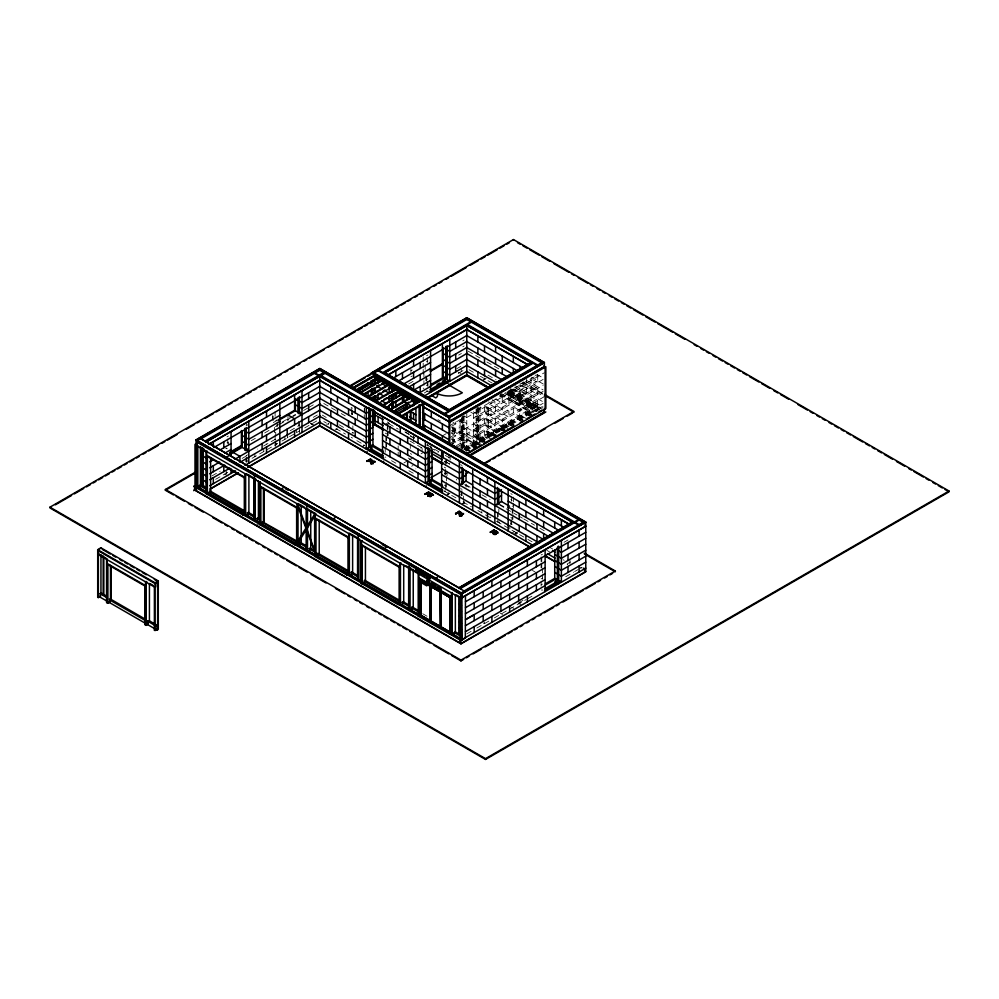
<?xml version="1.0" encoding="UTF-8"?>
<svg xmlns="http://www.w3.org/2000/svg" width="999" height="999" viewBox="0 0 999 999"><rect width="100%" height="100%" fill="white"/><g stroke="black" fill="none" stroke-linecap="round" stroke-linejoin="round"><path stroke-width="0.75" stroke-dasharray="5 3.75" d="M287.312 436.925L287.724 437.962L287.874 436.8M311.176 424.338L311.001 423.339M328.421 424.525L328.421 423.351M337.15 428.633L337.163 429.433M458.341 372.702L458.354 373.501M448.002 493.481L448.289 492.432M464.123 502.435L463.499 502.435L464.123 501.585M473.751 446.603L473.763 440.472M481.88 511.8L481.543 512.862L481.256 511.825M493.106 434.99L493.406 428.883L493.706 435.002M490.634 517.07L490.721 517.794M502.397 428.883L502.01 430.007L502.285 423.763L502.572 429.882M511.301 394.218L511.413 389.385M483.941 623.726L483.916 622.914M499.001 522.115L499.5 523.051L499.025 521.977M520.229 398.451C519.268 402.435 519.855 382.567 520.242 399.101M520.254 418.706L519.855 419.83L520.292 413.611M528.583 404.22L528.833 398.164L528.958 404.47M528.733 414.398L528.995 408.329L529.27 414.41M516.72 533.154L517.02 532.105M456.443 445.679L537.724 398.751L537.387 409.428L537.699 403.284L538.011 409.428M520.004 603.271L519.555 602.597M466.508 450.349L466.808 444.243L467.12 450.387M463.499 502.435L463.511 501.585M482.03 441.321L482.292 435.302L482.604 441.458M510.839 424.75L511.151 418.643L511.463 424.787M464.098 503.196L463.611 503.234M484.715 378.846L484.715 377.997M226.998 436.85L228.396 436.039M246.129 425.799L247.54 424.987L246.204 424.225M226.998 442.832L228.396 442.02L228.396 446.491M275.761 420.641L277.173 419.83M277.66 420.067L272.44 423.077L273.177 423.501M276.785 425.162L280.806 422.827M282.155 422.053L291.546 416.633M292.894 415.859L295.579 414.31M251.286 440.659L255.307 438.336M264.71 432.917L270.08 429.807M275.449 426.71L278.122 425.162M279.47 424.388L290.209 418.194M291.546 417.42L295.579 415.097M303.634 410.439L307.655 408.116M308.991 407.342L315.709 403.471M246.129 455.669L247.54 454.857M212.113 475.824L220.18 471.166M242.145 458.391L247.515 455.294M263.611 446.004L278.371 437.475M290.135 430.769L299.837 425.087M313.261 417.345L317.282 415.022M426.585 355.744L427.922 354.982M215.634 479.333L229.895 471.103M247.54 460.826L246.016 461.788L246.129 457.005M252.048 458.304L277.485 443.618M281.93 441.058L299.45 430.944M304.745 427.884L318.619 419.867M410.926 370.766L412.25 370.005M426.585 361.725L427.922 360.951M462.799 340.821L464.123 340.047M326.748 424.563L328.971 423.289M410.926 376.735L412.25 375.974M462.799 346.79L464.123 346.016M408.716 383.903L415.472 380.007M458.678 355.057L461.388 353.496M334.515 430.332L336.725 429.046M426.585 379.645L427.922 378.871M426.585 385.614L427.922 384.852M456.855 368.656L460.789 366.383M351.91 433.116L353.234 432.342M424.3 392.994L427.922 390.821M458.716 373.127L464.123 369.917M384.59 424.675L387.912 422.764M385.701 425.324L389.023 423.401M362.412 446.428L364.623 445.154M362.587 446.541L364.81 445.254M482.854 380.307L486.188 378.384M483.041 380.407L485.264 379.133M466.783 417.532L464.123 415.996L462.799 416.758L462.799 451.098M523.976 381.943L519.992 384.253L519.992 379.77M449.051 426.061L460.139 419.655L462.799 421.191L461.388 422.003L462.799 422.727M451.585 426.298L544.38 372.727M453.047 426.823L453.047 434.34L454.37 433.566L454.37 427.597L453.047 426.823L451.71 427.597L477.135 442.27M485.851 407.879L487.187 407.117L487.187 414.622L485.851 413.861L485.851 407.879L487.187 408.653L488.511 407.879L488.511 413.861L487.187 414.622M514.085 393.206L512.599 392.357L508.166 394.917L509.64 395.766L514.085 393.206L514.085 392.357L509.64 394.917L509.64 395.766M508.354 395.017L512.787 392.457L512.787 395.017L508.354 397.577L508.166 394.056L512.599 391.496L512.599 392.357M519.992 388.511L513.336 392.357L513.336 400.886L519.992 404.732L519.992 397.053M453.047 428.359L454.37 427.597M462.724 422.777L464.123 421.965L466.783 423.501L449.051 433.741M519.992 390.222L526.648 386.388L526.648 394.917L519.992 391.071M420.791 448.052L421.453 447.677M442.395 435.876L446.203 433.678M451.511 430.606L460.139 425.636L462.799 427.172L461.388 427.984L462.799 428.708M537.724 380.831L473.439 417.957L476.098 419.493L477.422 418.718L478.758 419.493L477.422 420.254L480.082 421.79L543.106 385.402M428.059 444.318L426.735 445.092L428.059 445.854M543.106 379.433L480.082 415.821L477.422 414.285L478.758 413.511L477.422 412.749L476.098 413.511L473.439 411.975L537.724 374.862L537.724 382.542L530.119 378.159M451.71 433.566L453.047 432.804L454.37 433.566M485.851 413.861L487.187 413.087M513.336 398.326L519.992 394.493M462.724 428.746L464.123 427.934L466.783 429.47L451.585 438.249M404.046 462.849L407.954 460.589M409.253 459.84L413.174 457.579M526.648 392.357L519.992 396.191L519.992 385.102L526.648 388.936M420.991 453.833L423.601 452.322M449.051 437.999L537.724 386.813L537.724 394.493L519.68 384.066M517.032 400.037L521.466 397.477L522.952 398.326L522.952 397.477L518.518 400.037L518.518 400.886L517.032 400.037L517.032 399.175L521.466 396.615L521.466 397.477M522.952 398.326L518.331 400.786L518.331 403.346L522.764 400.786L522.764 398.226M451.71 439.535L453.047 438.773L454.37 439.535L454.37 445.517M462.799 433.141L461.388 433.953L462.799 434.677M476.098 425.462L477.422 424.7L478.758 425.462L477.422 426.236M485.851 419.83L487.187 419.068L487.187 426.573L485.851 425.799L485.851 419.83L487.187 420.604L488.511 419.83L488.511 425.799L487.187 426.573M453.047 440.309L454.37 439.535M462.724 434.715L464.123 433.903M450.287 443.269L537.724 392.782M411.663 466.246L412.987 465.484M450.312 444.955L543.106 391.383M464.123 439.885L462.724 440.696L461.388 439.922L462.799 439.11M476.098 431.431L477.422 430.669L478.758 431.431L477.422 432.205M485.851 425.799L487.187 425.037M525.899 405.157L530.332 402.597L531.818 403.446L531.818 402.597L527.385 405.157L527.385 406.006L525.899 405.157L525.899 404.295L530.332 401.735L530.332 402.597M527.385 406.006L531.818 403.446M456.93 447.102L544.38 396.615L519.992 382.542M462.799 445.092L461.388 445.904L462.724 446.665L464.123 445.854M476.098 437.412L477.422 436.638L478.758 437.412L477.422 438.174M485.851 431.78L487.187 431.006L487.187 438.511L485.851 437.749L485.851 431.78L487.187 432.542L488.511 431.78L488.511 437.749M462.375 448.239L537.724 404.732M464.822 448.101L532.18 409.203M537.724 406.006L533.291 408.566L533.291 411.975L540.684 407.717L540.684 408.566L539.21 406.855L534.765 409.415L534.765 410.277L539.385 407.817M464.248 448.851L543.106 403.321M464.011 449.413L465.122 448.776L469.555 451.336M476.423 447.365L471.99 444.805L470.517 445.666L474.95 448.226M481.53 441.009L479.308 439.735L479.308 440.584L480.794 439.735L485.227 442.295M494.867 435.876L490.434 433.316L490.434 434.165L491.908 433.316L496.341 435.876M503.733 430.756L499.3 428.196L499.3 429.046L500.774 428.196L505.207 430.756M514.085 425.636L509.64 423.077L508.166 423.926L512.599 426.486M520.367 419.867L517.032 417.957L517.032 418.806L518.518 417.957L522.952 420.517M529.345 414.685L526.023 412.762L526.023 413.623L527.497 412.762L531.93 415.322M464.572 449.525L529.595 411.975L500.199 395.005M485.851 437.749L487.187 436.975M443.506 462.537L450.249 458.653M465.184 450.025L531.081 411.975M532.18 411.338L536.613 408.778L536.613 405.369M465.184 450.274L531.081 412.237L531.081 378.708M476.76 443.768L477.422 443.381M466.171 450.736L532.18 412.624L532.18 407.929M539.385 409.103L536.063 411.026L534.952 410.377M539.572 409.203L536.251 411.126L536.251 410.277M446.978 473.164L445.654 473.926L444.318 473.164M444.318 491.083L445.654 491.083L444.992 491.458M446.653 495.067L449.975 493.144M446.828 495.179L449.051 493.893M462.162 504.033L464.385 502.747M462.35 504.133L464.572 502.859M512.162 506.356L513.486 505.581M496.865 521.416L498.189 520.641M497.527 521.803L498.189 521.416L497.527 521.028M511.051 533.528L514.373 531.605M515.184 533.354L517.407 532.08M514.26 534.103L516.483 532.829M515.372 534.74L517.594 533.466M541.121 554.982L542.457 554.22M564.035 542.27L568.019 539.972M541.121 578.883L542.457 578.109M570.616 561.938L567.282 563.861L567.282 564.722L570.616 562.799M541.121 584.852L542.457 584.09M518.968 602.672L522.989 600.362M541.795 590.446L542.457 590.059L541.795 589.672M466.795 633.828L472.202 630.706M476.823 628.034L489.772 620.566M494.355 617.919L526.261 599.5M527.609 598.713L534.79 594.567M565.721 576.71L573.563 572.177M574.675 571.54L577.996 569.617M578.733 569.193L582.067 567.27M528.958 413.436L529.045 414.298M519.892 418.631L520.017 419.493M493.369 433.991L493.406 434.852M484.165 623.601L484.253 622.739M511.188 423.751L511.226 424.612M519.717 603.121L519.717 602.26M536.775 374.313L543.106 377.972M535.064 375.037L537.724 376.573M531.393 377.172L544.38 384.677M526.648 380.407L543.106 389.922M526.011 381.755L537.724 388.511M523.039 382.068L543.131 393.668M468.131 351.149L481.518 358.878M486.875 361.975L498.926 368.931M523.039 382.854L543.131 394.455M515.247 385.776L544.38 402.597M514.61 387.113L537.724 400.462M513.336 388.936L519.992 392.782M487.987 375.162L496.066 379.82M512.212 389.148L543.169 407.018M511.063 389.335L542.42 407.442M509.952 389.972L542.157 408.566M509.54 390.159L537.724 406.431M509.665 391.084L539.16 408.116M508.254 391.121L539.248 409.016M508.254 391.383L539.023 409.153M513.336 394.917L519.992 398.751M469.006 369.742L473.726 372.477M480.369 376.298L492.519 383.316M507.155 391.77L538.136 409.652M505.494 392.52L537.724 411.126M504.383 393.156L536.613 411.763M519.992 403.022L526.648 406.855L526.648 400.886M501.373 393.556L533.703 412.212M500.362 394.243L532.592 412.849M500.274 394.455L531.081 412.237M499.6 395.517L502.26 397.053M458.778 372.24L460.989 373.514M531.93 414.473L527.497 411.913L527.31 415.434M527.31 412.874L531.743 415.434M530.644 416.071L526.211 413.511L526.211 416.071M526.023 413.623L530.457 416.183M519.992 410.701L513.336 406.855L513.336 412.837L519.992 416.67L519.992 408.991L526.648 412.837L526.648 418.806L519.992 414.972M502.26 401.311L508.903 405.157L508.903 399.175M495.604 399.175L502.26 403.022L502.26 395.342M492.207 399.775L494.867 401.311L494.867 407.292L488.211 403.446M522.952 419.655L518.518 417.095L518.518 417.957M522.764 420.616L518.331 418.057L518.331 420.616M502.26 408.991L495.604 405.157L495.604 411.126L502.26 414.972L502.26 407.292L508.903 411.126L508.903 417.095L502.26 413.261M488.511 401.91L491.171 403.446L491.171 400.462M521.653 421.266L517.22 418.706L517.22 421.266M517.032 418.806L521.466 421.366M514.085 424.775L509.64 422.215L509.64 423.077M513.898 425.736L509.465 423.176L509.465 425.736M511.488 424.987L508.166 423.077L508.354 426.373M508.354 423.813L512.787 426.373M502.26 420.941L495.604 417.095L495.604 423.077L502.26 426.91L502.26 419.23L508.903 423.077L508.903 429.046L502.26 425.212M477.422 408.316L480.082 409.852M505.207 429.895L500.774 427.335L500.774 428.196M505.032 430.856L500.599 428.296L500.599 430.856M470.779 412.15L473.439 413.686M499.3 429.046L503.921 431.493M423.189 388.087L423.926 388.511M426.585 390.821L428.808 392.095M496.341 435.015L491.908 432.455L491.72 435.976M491.72 433.416L496.166 435.976M473.439 423.926L480.082 427.772M495.054 436.613L490.621 434.053L490.621 436.613M490.434 434.165L494.867 436.725M473.439 429.895L480.082 433.741M466.783 427.772L473.439 431.605M453.047 422.39L455.706 423.926L455.706 419.443M485.227 441.446L480.794 438.886L480.794 439.735M485.039 442.395L480.606 439.835L480.606 442.395M473.439 435.876L480.082 439.71M479.308 440.584L483.928 443.044M466.783 433.741L473.439 437.574M460.139 431.605L466.783 435.439M437.962 419.655L440.497 421.116M479.645 444.655L475.212 442.095L475.212 445.517L478.533 447.44M452.185 430.432L474.912 443.556M466.783 439.71L473.439 443.556L473.439 449.525L466.783 445.679M476.423 446.516L471.99 443.956L471.99 444.805M460.139 437.574L466.783 441.421M473.439 445.254L477.872 447.814M476.248 447.477L471.815 444.917L471.815 447.477M451.898 433.678L455.706 435.876L455.706 429.895M472.702 445.679L478.022 448.751M474.95 447.365L470.517 444.805L470.704 448.114M461.463 439.885L462.799 440.646M470.704 445.554L475.137 448.114M460.139 443.556L466.783 447.39M451.898 439.647L455.706 441.845L455.706 444.83M469.742 450.374L465.309 447.814L465.309 448.676L469.742 451.236M461.463 445.854L462.799 446.628M404.97 431.755L409.003 434.078M405.169 432.305L414.535 437.699M427.197 445.017L438.911 451.785M445.254 455.432L449.051 457.629M389.21 423.514L387.737 421.803M410.327 435.614L411.663 436.388M460.651 464.672L462.062 465.484M510.826 493.643L512.162 494.405M388.911 423.763L398.264 429.158M410.289 436.113L414.298 438.424M430.344 447.677L438.361 452.31M409.977 441.046L423.713 448.976M445.03 461.276L447.714 462.824M449.051 463.598L449.787 464.036M352.547 408.229L351.211 407.455L351.211 411.938M444.318 461.213L445.654 461.988M446.278 462.212L449.6 464.135M510.826 499.612L512.162 500.374M351.211 413.436L352.547 414.198M385.202 433.054L386.538 433.828M444.318 467.182L445.654 467.957M465.871 484.727L471.253 487.837M499.525 504.17L506.256 508.054M323.763 403.471L335.851 410.452M341.233 413.561L345.254 415.884M410.327 453.534L411.663 454.308M464.523 484.74L471.253 488.623M482.017 494.842L490.097 499.5M499.525 504.945L504.907 508.054M506.256 508.828L517.032 515.047M518.381 515.834L522.415 518.156M523.763 518.943L534.527 525.162M539.922 528.271L545.304 531.381M408.154 457.992L410.302 459.24M410.327 459.503L411.663 460.277M460.651 488.561L462.062 489.373M510.826 517.532L512.162 518.294M444.318 485.102L445.654 485.876M460.651 494.53L462.062 495.342M510.826 523.501L512.162 524.275M322.327 415.097L326.236 417.445M339.223 424.85L349.662 430.969M352.422 432.642L353.534 433.291M550.287 547.652L552.822 549.113M580.581 567.27L582.067 568.131M323.788 421.578L326.486 423.139M335.951 428.596L345.492 434.103M351.211 437.325L352.547 438.086M356.868 440.671L361.663 443.444M385.202 456.943L385.864 457.33M391.521 460.689L397.065 463.873M408.941 470.741L415.834 474.712M444.08 491.021L456.356 498.114M462.999 501.948L471.391 506.793M477.872 510.539L490.272 517.694M496.79 521.466L526.573 538.648M527.884 539.41L532.067 541.82M546.803 550.337L549.6 551.947M563.036 559.702L564.148 560.339M310.489 423.289L313.823 425.212M311.413 424.038L313.636 425.312M532.405 570.429L535.064 571.965M274.438 431.818L275.761 432.592L275.761 440.159M277.173 443.718L275.836 443.718L276.498 444.105M518.031 602.959L521.353 604.882M511.563 607.13L513.786 608.403M227.073 448.751L225.737 447.989L226.998 448.801M246.129 460.876L246.803 461.251M500.299 613.199L502.509 614.485M225.662 471.928L226.998 472.689M224.775 474.05L228.097 475.974M422.752 613.748L427.972 616.758M569.905 559.403L569.905 563.873M542.457 568.406L542.457 573.039M542.457 574.587L542.457 579.233M541.795 557.192L541.795 561.825M541.795 563.374L541.795 568.019M541.046 556.893L541.046 561.575M541.046 563.124L541.046 567.807M541.121 581.555L541.121 586.201M526.648 378.484L526.648 382.967M519.705 413.698L519.705 419.667M513.561 497.102L513.561 501.773M513.561 503.334L513.561 508.004M512.899 508.391L512.899 513.061M512.899 514.622L512.899 519.293M512.162 508.591L512.237 519.68M511.488 496.603L511.488 501.248M511.488 519.805L511.488 524.45M510.789 388.099L510.789 394.081M510.826 520.192L510.826 524.837M509.827 526.423L509.827 528.983M508.903 390.222L508.903 393.206M502.285 428.883L502.285 429.732M499.488 428.933L499.488 431.493M498.851 509.078L498.851 512.075M498.189 512.125L498.189 516.77M497.527 512.512L497.452 522.077M484.465 622.789L484.465 623.651M480.082 406.855L480.082 445.679L473.439 441.845L473.439 410.701M479.495 440.484L479.495 443.044M478.833 407.804L478.833 443.631M478.758 407.542L478.758 443.381L477.422 442.607L476.098 443.381L476.098 407.542M478.171 408.978L478.171 444.805M477.422 406.78L477.497 444.43M476.76 409.727L476.76 445.267M474.55 442.482L474.55 445.904M473.189 440.559L473.189 446.528M466.783 411.551L466.783 453.359M466.046 484.078L466.046 487.062M464.123 415.996L464.123 448.838M464.023 501.71L464.023 502.572M463.461 415.859L463.461 448.351M463.386 496.066L463.386 500.549M462.724 416.795L462.724 448.264M462.062 416.733L462.062 447.877M461.988 490.696L461.988 495.367M461.388 417.907L461.388 449.051M461.238 368.244L461.238 371.665M461.313 491.071L461.313 495.754M460.139 419.655L460.139 449.525M456.443 479.295L456.443 480.069M453.047 438.773L453.047 444.792M450.162 456.568L450.162 459.977M449.051 455.919L449.051 458.204M447.053 471.166L447.053 475.849M446.391 459.09L446.391 463.761M446.391 476.223L446.391 480.894M446.391 482.455L446.391 487.125M445.654 460.452L445.729 475.049M445.654 484.34L445.729 492.182M444.992 470.579L444.992 475.224M430.981 444.418L430.981 448.901M427.922 381.543L427.922 389.323M427.247 357.954L427.247 362.587M427.247 381.156L427.247 385.789M426.585 376.123L426.585 380.769M426.511 376.348L426.511 381.019M425.849 375.961L425.849 380.644M425.187 364.685L425.187 369.355M423.926 372.09L423.926 379.17M423.926 380.719L423.926 385.402M423.189 356.93L423.189 361.601M423.189 363.161L423.189 367.832M423.189 369.393L423.189 374.063M422.127 448.426L422.127 450.699M413.873 434.178L413.873 438.024M413.586 437.15L413.586 441.633M410.926 369.23L410.926 373.713M410.302 443.843L410.302 448.464M398.176 445.854L398.176 450.512M398.176 452.06L398.176 456.73M387.937 424.575L387.937 429.245M387.937 430.806L387.937 435.477M387.862 433.054L387.862 436.039M387.275 424.962L387.275 429.632M387.275 431.193L387.275 435.864M386.538 436.063L386.613 440.921M386.538 442.257L386.538 447.215M385.864 436.451L385.864 441.096M385.864 442.644L385.864 447.277M385.202 447.664L385.202 452.31M364.373 407.679L364.373 412.325M364.273 408.541L364.273 413.174M364.273 414.722L364.273 419.355M357.542 414.023L357.605 418.693M352.872 425.899L352.872 430.569M352.11 410.027L352.11 414.523M351.91 410.04L351.91 414.647M299.338 421.64L299.413 426.523M299.413 428.084L299.413 432.754M298.676 421.253L298.676 425.899M296.453 429.258L296.453 432.667M287.962 416.458L287.962 420.941M287.65 436.75L287.65 437.599M284.852 436.813L284.852 439.373M277.173 422.065L277.173 426.71M275.761 441.72L275.761 446.391M275.1 411.738L275.1 416.408M275.1 435.102L275.1 439.772M275.1 441.333L275.1 446.004M274.438 427.335L274.438 434.715M273.177 416.034L273.177 420.517M272.44 415.609L272.44 420.092M263.761 448.988L263.761 451.548M254.882 454.108L254.882 456.668M246.865 457.629L246.865 462.3M246.204 457.242L246.204 461.913M227.735 439.011L227.735 443.656M226.398 471.491L226.398 473.776M363.761 444.792L363.773 444.892M466.483 449.488L466.483 449.488M473.164 445.629L473.189 445.579M481.955 440.547L481.993 440.509M510.814 393.169L510.814 393.169M528.546 403.409L528.583 403.371M537.425 408.529L537.487 408.441M569.929 562.974L569.929 562.974M257.38 449.063L257.405 449.026M266.246 443.943L266.333 443.868M294.73 427.497L294.73 427.497M346.004 428.583L346.004 428.583M363.748 438.823L363.773 438.786M363.773 445.467L363.773 445.467M398.102 458.666L398.102 458.666M415.846 468.906L415.871 468.856M463.499 496.416L463.499 496.416M501.948 430.532L502.035 430.457M510.826 394.692L510.826 394.692M510.826 396.578L510.826 396.578M510.826 425.412L510.851 425.374M519.692 399.812L519.692 399.812M519.692 401.698L519.692 401.698M519.692 420.292L519.692 420.292M528.558 404.932L528.583 404.895M528.558 406.818L528.583 406.768M528.671 415.109L528.758 415.022M537.425 410.052L537.45 410.015M513.898 393.107L509.465 395.666L509.465 398.226L513.898 395.666L513.898 393.107M521.653 397.577L517.22 400.137L517.22 402.697L521.653 400.137L521.653 397.577M530.519 402.697L526.086 405.257L526.086 407.817L530.519 405.257L530.519 402.697M531.63 403.346L527.197 405.906L527.197 408.466L531.63 405.906L531.63 403.346M491.171 409.415L484.515 405.582L484.515 411.551L491.171 415.397L491.171 409.415M494.867 413.261L488.211 409.415L488.211 415.397L494.867 419.23L494.867 413.261M491.171 421.366L484.515 417.532L484.515 423.501L491.171 427.335L491.171 421.366M494.867 425.212L488.211 421.366L488.211 427.335L494.867 431.181L494.867 425.212M491.171 433.316L484.515 429.47L484.515 435.439L491.171 439.285L491.171 433.316"/><path stroke-width="1.5" d="M421.079 615.534L450.249 632.392L450.399 597.614L450.399 632.679L420.379 615.559L420.554 580.394L450.399 597.614L420.804 580.831L420.716 616.271L420.591 579.994M193.719 490.684L194.955 487.912M196.94 486.713L196.054 488.261L197.165 486.588M459.865 640.571L460.751 639.023M296.628 542.919L314.797 513.961M195.729 486.126L194.955 490.247L460.976 643.843L585.764 571.803L585.764 522.052L319.73 368.469L196.054 439.86L196.054 485.939L207.367 492.47L206.256 493.793L243.207 515.122L244.318 514.485L207.367 493.156L206.256 493.793M243.207 515.122L244.318 513.798M259.752 524.675L260.864 524.038L296.628 544.692L295.529 545.329L259.752 524.675L260.864 523.364L208.704 493.419M295.529 545.329L297.028 544.467L315.272 515.359M314.86 556.493L315.959 555.856L348.039 574.363L346.928 575.012L314.86 556.493L315.959 555.169L262.487 524.463M346.928 575.012L348.039 573.688M361.076 583.166L362.175 582.529L399.125 603.858L398.014 604.507L361.076 583.166L362.175 581.855L317.445 556.193L317.445 553.546M398.014 604.507L399.125 603.184M449.975 634.153L418.419 616.283L419.518 614.959L363.561 582.817M449.675 634.328L450.774 633.004L462.087 639.535M460.976 638.885L459.865 639.872L449.675 633.99M49.95 507.18L513.474 239.56L949.05 491.046L949.05 491.82L485.526 759.44L49.95 507.954L49.95 507.18L485.526 758.653L949.05 491.046M55.357 504.832L71.578 495.479M74.276 493.918L83.729 488.449M86.438 486.888L90.497 484.552M93.194 482.992L95.892 481.431M98.601 479.87L102.66 477.534M105.357 475.974L109.415 473.626M112.113 472.065L114.823 470.504M117.52 468.943L121.578 466.608M124.276 465.047L126.973 463.486M129.683 461.925L133.741 459.59M136.438 458.029L139.136 456.468M143.194 454.12L145.904 452.559M148.601 450.999L158.067 445.542M162.113 443.206L164.823 441.645M167.52 440.084L176.985 434.615M186.438 429.158L194.543 424.475M197.253 422.914L201.311 420.579M205.357 418.231L213.461 413.549M216.171 411.988L225.624 406.531M228.334 404.97L232.392 402.634M235.09 401.074L237.787 399.513M240.497 397.952L244.555 395.604M247.252 394.043L251.311 391.708M254.008 390.147L256.706 388.586M259.415 387.025L263.474 384.69M266.171 383.129L268.868 381.568M272.927 379.22L275.637 377.659M278.334 376.099L281.031 374.538M285.09 372.202L287.799 370.641M290.497 369.081L294.555 366.745M297.252 365.184L299.95 363.624M304.008 361.276L306.718 359.715M309.415 358.154L324.275 349.575M328.334 347.24L336.438 342.557M339.148 340.996L343.194 338.649M345.904 337.088L355.357 331.631M358.067 330.07L362.125 327.734M364.822 326.173L367.52 324.613M370.229 323.052L374.288 320.704M376.985 319.143L379.682 317.582M382.392 316.021L386.451 313.686M389.148 312.125L393.206 309.79M395.904 308.229L398.601 306.668M401.311 305.107L405.369 302.759M408.067 301.198L410.764 299.638M414.822 297.302L417.532 295.741M420.229 294.181L422.927 292.62M426.985 290.284L429.695 288.723M433.741 286.376L436.451 284.815M439.148 283.254L441.845 281.693M445.904 279.358L448.613 277.797M451.311 276.236L466.171 267.657M470.229 265.309L478.334 260.627M481.043 259.066L485.089 256.731M487.799 255.17L497.252 249.713M499.962 248.152L504.02 245.804M506.718 244.243L509.415 242.682M319.73 368.718L196.054 440.122L462.087 593.706L585.764 522.302L319.73 368.469M320.392 369.106L196.728 440.509L196.728 444.255M200.537 438.811L197.165 440.759L197.165 487.687M200.762 438.948L320.392 369.867M204.745 441.246L323.726 372.565M205.419 441.633L324.388 372.939M198.501 446.053L197.827 446.441L197.827 488.074M572.452 522.052L458.803 587.924L572.452 522.052L319.73 376.136L206.081 442.02L320.392 376.011M321.066 375.636L325.05 373.326M208.754 444.23L320.392 379.77M208.754 444.48L319.73 380.407M207.367 451.173L206.706 451.56L206.706 493.194M213.686 447.614L320.055 386.201M219.655 450.137L231.056 443.556M279.832 415.397L248.788 433.316L246.129 431.78M320.055 392.17L301.998 402.597L299.338 401.061M278.958 419.305L294.605 410.277L301.998 414.535M278.546 420.392L295.342 410.701L295.342 398.751L298.002 400.287M209.703 461.85L213.686 459.552M224.725 453.184L231.056 449.525M279.832 421.366L248.788 439.285L246.129 437.749M320.055 398.139L301.998 408.566L299.338 407.03M173.489 494.93L165.397 490.247L165.397 489.473L194.917 472.427M229.807 452.272L241.895 445.304M165.397 490.247L194.917 473.201M229.807 453.059L241.895 446.091M299.338 412.999L300.662 412.237M230.007 453.546L241.408 446.965L248.788 451.236M230.744 453.971L242.145 447.39L242.145 430.969M371.466 372.989L466.783 317.944L544.38 362.749L449.051 417.782L371.466 372.989L466.783 317.694L544.38 362.487L544.38 367.607L450.399 421.865M229.096 455.432L225.836 458.079M349.613 385.976L371.79 373.176L371.79 373.938M372.127 373.364L466.783 318.718M352.222 385.239L365.259 377.709M367.869 376.198L370.479 374.7M209.703 467.832L219.655 462.075M320.055 404.12L248.788 445.254L246.129 443.718M373.451 373.364L466.783 319.48M375.037 375.05L352.872 387.849L375.149 375.124L375.149 376.823L418.881 402.098M246.129 449.7L247.54 448.888M374.375 376.198L375.037 375.824M353.646 388.299L375.824 375.499L375.037 383.591M382.767 372.602L470.779 321.79M383.429 372.989L471.441 322.178M209.703 473.801L224.725 465.122M234.852 459.278L320.055 410.089M467.457 325.249L384.765 372.727L466.783 325.374L531.081 362.487L448.389 410.489M357.555 389.036L367.957 383.029M370.567 381.518L373.164 380.02M356.918 390.172L375.137 379.657M357.055 390.671L359.528 389.248M362 387.812L365.709 385.676M356.993 391.146L370.679 383.254M357.654 391.533L371.928 383.291M387.425 375.199L467.457 328.996M387.45 375.437L466.783 329.645M360.389 392.195L382.555 379.395M198.277 485.939L196.054 487.562L196.478 490.397M209.703 479.77L229.845 468.144M320.055 416.059L239.922 462.325L239.922 456.356L233.279 452.51M361.051 392.57L383.216 379.77L382.53 383.928L364.323 394.443M381.868 381.493L383.216 381.481M200.424 446.503L200.424 485.477L202.635 486.75L204.083 485.914M363.661 394.056L374.063 388.049M376.66 386.551L379.27 385.04M393.306 378.034L467.107 335.427M101.623 593.256L100.437 593.943L100.437 596.59L97.702 597.402L97.702 549.7L100.949 547.827L158.292 580.931L158.292 629.395L157.118 630.082L99.775 596.977M209.703 485.751L235.539 470.829M244.917 465.409L319.917 422.115M367.794 396.466L389.96 383.666L389.273 387.812M368.456 396.853L390.621 384.053L389.935 388.199L370.417 399.463M210.09 488.936L238.224 472.689M247.527 467.32L319.917 425.524M210.09 489.185L238.174 472.977M248.863 466.808L319.73 425.886L530.556 547.614M106.369 558.453L98.364 553.846L97.702 554.22L155.045 587.325L155.707 586.95L155.707 583.191L97.702 549.7M398.376 381.081L430.581 362.487M467.107 341.408L449.787 351.398L447.127 349.862M99.038 554.22L98.364 554.607L98.364 597.789M210.614 490.596L209.44 491.271L209.44 493.918L208.104 493.156M372.352 397.577L374.962 396.079M377.56 394.58L380.169 393.069M382.767 391.571L385.364 390.072M244.93 511.088L210.614 491.271L209.44 491.958L245.067 512.524M246.303 473.651L245.642 474.038L245.642 515.671M403.446 384.128L430.581 368.469M467.107 347.377L449.787 357.367L447.127 355.831M375.187 400.736L397.365 387.937L398.027 390.035L398.027 388.324L375.861 401.123M384.128 390.284L389.198 393.206L394.518 390.134M430.319 370.641L442.482 363.624M398.027 390.035L397.34 392.47L379.121 402.984M430.319 371.428L442.482 364.41M107.23 558.953L106.568 559.34L106.568 602.522L107.904 603.284L109.965 602.097L109.965 599.45L111.151 598.763L110.489 598.376L110.489 565.372M383.666 399.6L386.263 398.102M388.873 396.591L395.367 392.844M254.508 475.399L255.182 475.024M394.892 395.042L399.65 392.295M408.516 387.175L430.581 374.438M467.107 353.346L449.787 363.349L447.127 361.813M395.841 395.342L389.198 399.175L386.663 397.714M368.943 411.725L366.283 413.261L319.418 386.201M254.508 478.396L253.846 478.771L253.846 520.404M382.592 405.007L404.757 392.207M254.508 479.158L255.182 478.771M383.254 405.394L405.432 392.595L404.745 396.753L386.526 407.267M255.844 479.158L255.182 479.545L255.182 521.178M430.581 380.407L413.586 390.222L413.586 384.253M467.107 359.315L449.787 369.318L447.127 367.782M389.76 404.62L392.37 403.121M394.967 401.623L402.772 397.115M390.522 404.383L395.841 401.311L395.841 407.292M368.943 417.694L366.283 419.23L319.418 392.17M370.279 416.933L372.939 415.397M260.202 481.68L259.54 482.055L259.54 523.688M430.681 384.615L444.143 376.848M389.997 409.29L412.162 396.491L412.824 398.576L412.824 396.865L390.659 409.665M430.444 386.026L445.254 377.485M395.841 406.431L404.707 401.311M418.806 393.181L430.581 386.388M467.107 365.297L449.787 375.287L447.127 373.751M373.926 420.229L373.264 420.616L374.375 421.253L374.375 410.377M368.943 423.676L366.283 425.212L319.418 398.139M370.279 422.902L372.939 421.366M412.824 398.576L412.137 401.024L392.632 412.287M437.075 384.59L439.772 383.029M371.928 422.664L375.037 420.866M430.157 389.61L445.354 380.831M395.866 409.652L408.878 402.135M429.458 391.72L449.662 380.057M372.427 425.786L375.037 424.288L375.037 411.551M395.542 412.587L407.667 405.582M423.826 396.253L466.945 371.366M368.943 429.645L366.283 431.181L319.418 404.12M370.279 428.871L372.939 427.335M397.402 413.561L419.568 400.761M398.064 413.936L420.229 401.148M398.176 414.011L420.354 401.211M426.448 398.151L467.02 374.725M426.448 398.414L466.783 375.124L489.56 388.261M427.772 398.239L466.783 375.711L488.174 388.062M410.439 410.552L413.037 409.053M401.436 415.884L423.601 403.084L423.601 428.471M402.734 415.909L423.601 403.858M368.943 435.614L366.283 437.15L319.418 410.089M370.279 434.852L372.939 433.316M283.928 487.087L280.669 489.735M100.949 554.67L100.949 593.643L103.172 594.929L103.834 594.542L103.834 557.13M368.943 441.583L366.283 443.119L319.418 416.059M370.279 440.821L372.939 439.285M145.454 619.255L111.151 599.45L109.965 600.124L145.592 620.704M366.283 452.51L367.395 451.873M369.618 450.586L371.828 449.313L371.828 445.904M146.179 581.443L145.517 581.83L145.517 624.999M146.841 581.83L146.179 582.205L146.179 625.386L144.843 624.625L144.843 585.963M384.765 372.727L449.051 409.852L531.081 362.487M146.179 585.202L145.517 585.576L107.23 563.486M444.393 413.561L532.405 362.749M445.054 413.948L533.066 363.124M158.292 580.931L155.045 582.804L155.045 630.506L154.383 630.119L154.383 586.95M366.883 461.038L370.454 458.978L372.078 460.202L371.303 461.063A1.349 0.774 0 0 1 370.442 461.176L366.883 461.038L370.442 461.613A1.349 0.774 0 0 0 371.303 461.488L372.078 460.639L370.454 459.415L366.883 461.476M369.093 460.314L370.517 459.49L371.253 460.527L369.093 460.751L371.253 460.964L370.454 458.978M256.656 525.624L257.767 524.975M369.093 460.751L370.517 459.927M263.012 522.115L297.24 541.283M297.277 503.871L297.964 503.471M370.592 461.7C376.398 465.472 365.022 459.59 374.425 461.238L374.912 461.95L370.854 463.311L371.341 464.023L373.102 463.586L373.002 462.624L373.102 463.586M449.051 416.246L542.382 362.362M297.777 504.158L315.959 554.083M370.592 462.137L374.912 461.95M298.626 503.858L297.964 504.245L297.964 544.33M449.051 417.02L543.706 362.362M297.277 504.957L315.959 555.169M157.63 585.839L158.292 585.451L157.63 585.064M371.466 372.727L449.051 417.532L544.38 362.487M370.854 463.311L372.115 462.587M371.591 461.813L373.701 461.675L372.515 462.787L371.591 461.813L373.701 461.675M370.854 463.736L372.115 463.012M373.002 462.624L374.912 461.513M297.964 507.23L297.302 507.617L260.202 486.201M422.452 406.431L449.051 421.79L544.38 366.758L545.854 366.758L545.854 408.566L467.282 453.933M306.83 505.606L307.492 505.219M382.542 461.9L383.653 461.251M306.83 509.365L307.492 508.978L315.409 513.548M308.154 509.365L307.492 509.752L307.492 551.386M315.297 513.486L314.635 513.873L314.635 555.506M315.959 513.873L315.272 514.26L315.297 554.345M428.059 451.823L425.399 453.359L373.551 423.426M428.059 457.804L425.399 459.34L382.542 434.59M429.395 457.03L432.055 455.494M146.179 625.386L148.252 624.188L148.252 621.553L149.425 620.866L149.425 583.453M335.776 517.032L332.53 519.68M428.059 463.773L425.399 465.309L382.542 440.559M429.395 463.012L432.055 461.476M299.363 545.841L299.363 543.194L301.211 542.894L301.211 505.482M428.059 469.742L425.399 471.278L382.542 446.541M429.395 468.981L432.055 467.445M146.915 620.779L157.118 626.673L158.292 625.986L149.375 620.829M154.383 630.119L157.118 629.308L155.045 630.506M428.059 475.724L425.399 477.26L382.542 452.51M429.395 474.95L432.055 473.414M466.545 453.509L470.779 451.061M471.69 450.524L476.098 447.989M478.421 446.64L481.343 444.967M483.803 443.531L489.935 439.997M490.759 439.523L494.967 437.087M495.916 436.538L510.726 427.997M511.438 427.584L513.973 426.123M520.154 422.552L522.952 420.941M526.96 418.618L529.645 417.07M530.444 416.608L535.002 413.986M538.998 411.675L541.845 410.027M468.843 455.594L544.38 411.975L544.38 408.566L545.117 408.991L545.117 367.182M430.931 477.734L441.733 471.491M468.743 455.906L544.38 412.237L543.643 411.551M469.218 456.231L545.854 411.975M425.399 486.638L426.511 486.001M428.733 484.727L430.944 483.441L430.944 480.032M349.363 533.154L348.701 533.541L348.701 575.174M350.025 533.541L349.363 533.916L349.363 575.549M313.998 550.274L310.077 548.014L308.903 548.701L318.107 553.933L319.218 553.296M462.062 471.453L459.39 472.989L431.518 456.893M348.614 570.941L319.218 553.97L318.107 554.607L347.502 571.59M349.363 536.913L348.701 537.287L315.297 518.006M425.037 493.968L428.608 491.908L430.244 493.131L429.47 493.993A1.349 0.774 0 0 1 428.596 494.105L425.037 493.968L428.596 494.542A1.349 0.774 0 0 0 429.47 494.418L429.882 493.144M425.037 494.405L428.608 492.345L429.545 492.894M427.247 493.244C425.05 493.056 431.543 494.355 428.846 492.519M358.229 535.289L358.903 534.902M427.822 495.404L430.045 495.954L430.781 495.442L430.157 494.792L430.319 496.278L427.822 495.841L430.532 496.678L431.443 495.904L430.494 494.567L431.456 494.018M429.57 494.567L431.418 493.506L433.379 495.067L431.456 494.443L431.418 493.506M427.822 495.841L428.334 495.117M429.57 495.005L431.418 493.931L433.379 495.067M465.896 473.826L468.593 472.277M483.454 463.698L573.938 411.451L544.467 394.443M430.494 495.005L431.456 494.443M486.151 462.912L490.209 460.576M492.907 459.016L495.604 457.455M498.301 455.906L502.36 453.558M505.057 451.998L507.754 450.437M511.813 448.101L514.51 446.541M517.22 444.98L521.266 442.644M523.963 441.083L526.673 439.523M530.719 437.187L533.416 435.626M536.126 434.066L545.579 428.608M555.032 423.151L563.136 418.469M567.182 416.133L572.589 413.012M462.062 477.422L459.39 478.958L441.658 468.718M463.386 476.66L466.046 475.124M433.379 494.63L432.954 495.304M358.229 538.274L357.567 538.661L357.567 580.294M359.565 539.035L358.903 539.423L358.903 581.056M362.175 540.546L361.513 540.934L361.513 582.567M459.39 484.94L466.046 481.093L472.702 484.94M441.658 496.028L442.395 495.604M387.025 546.628L383.778 549.263M351.948 572.19L350.849 572.827L357.829 576.86M459.228 512.187L458.216 512.774L459.815 513.686L457.792 512.574L455.606 513.736L459.165 511.238L461.313 512.899L459.228 512.187L459.165 511.238M455.606 513.736L457.979 512.362M458.216 512.337L459.228 511.75M459.815 513.249L459.815 513.686M461.313 512.475L460.889 513.149M463.474 513.711L462.987 513.424C456.855 513.324 461.163 514.66 459.89 516.208L462.062 515.546L461.55 514.81L463.474 513.711L461.55 515.247M497.527 491.933L494.867 493.469L472.702 480.669M498.851 491.158L501.523 489.622M459.153 514.323L463.474 514.135M461.076 514.535C464.822 514.048 456.63 514.71 462.25 514.285M459.403 515.934L460.664 515.197M459.403 515.496L461.151 515.484M497.527 497.902L494.867 499.438L472.702 486.638M498.851 497.14L501.523 495.604M365.434 579.969L364.323 580.606L364.323 583.254M494.867 505.419L501.523 501.573L509.502 506.181M399.737 600.461L365.434 580.656L364.323 581.293L399.95 601.86M401.123 563.036L400.462 563.424L400.462 605.057M409.328 564.785L409.99 564.398M409.328 567.769L408.653 568.156L408.653 609.79M409.328 568.543L410.651 567.769M419.518 572.889L418.194 573.663L418.194 615.297M495.954 531.555C497.539 534.69 499.812 532.617 496.391 531.306L493.981 530.744C491.083 530.706 497.34 533.516 492.557 531.568L490.359 532.292L493.931 529.795L497.365 532.854L494.955 532.504L495.816 533.753L494.967 534.228L492.894 533.191L495.167 533.766L495.367 532.742M490.359 532.292L493.981 530.319L496.066 531.031M494.567 531.818L494.155 532.492M496.266 533.016C497.514 535.364 491.72 534.777 493.369 532.929M494.955 532.504L497.327 532.529L495.954 531.98M494.955 532.942L495.354 532.28M449.812 632.866L419.817 615.958L420.179 579.233M438.399 576.286L435.152 578.921M430.794 621.878L431.118 585.864M440.472 591.895L440.534 627.509M452.11 592.469L451.448 592.857L451.448 634.49M459.465 588.311L573.788 522.302M574.45 521.928L578.446 519.617M460.139 588.698L574.45 522.689M575.112 522.302L579.108 520.004M452.11 596.228L451.448 596.615L418.856 577.797M450.224 632.792L450.274 597.127L450.961 597.215M418.419 616.283L419.518 615.634L451.148 633.628M419.817 615.446L450.736 632.866M464.123 590.996L583.104 522.302M584.427 522.302L461.426 593.331L461.426 597.077M460.976 596.828L462.087 597.464L462.087 593.456L585.764 522.052M460.976 597.589L460.314 597.976L460.314 639.61M585.764 526.061L461.388 597.864L461.763 640.147L465.334 638.086L465.459 595.516M465.459 595.779L585.764 526.323M461.763 640.147L461.763 598.076L464.972 595.804M430.307 621.291L430.269 585.476M430.756 621.553L431.181 586.001M465.459 601.748L585.764 532.292M465.459 607.717L545.117 561.725M585.764 538.261L561.376 552.347L558.716 550.811M440.347 627.085L440.197 591.52M440.659 627.26L440.322 591.283M441.058 627.384L441.233 591.808M465.459 613.698L545.117 567.707M585.764 544.243L561.376 558.316L558.716 556.78M545.117 573.676L465.459 619.667L474.175 614.672L474.175 620.641M585.764 550.212L561.376 564.285L558.716 562.749M450.187 632.042L420.804 615.072M465.459 625.674L545.117 579.645M585.764 556.181L561.376 570.267L558.716 568.731M454.258 635.177L454.258 632.529L455.357 631.892L461.463 635.314L460.676 635.739L460.676 597.552M454.258 633.216L455.357 632.579L455.357 595.367M545.429 583.741L554.882 578.271M459.915 634.39L460.576 634.003M545.179 585.152L555.993 578.908M465.459 631.655L545.117 585.626M585.764 562.162L561.376 576.236L558.716 574.7M545.179 588.573L557.342 581.543M544.555 590.634L560.926 581.181M585.764 568.131L460.976 640.172L459.865 639.535L460.277 642.707M585.764 571.54L460.976 643.581L194.955 489.997M165.397 489.473L460.976 660.127L615.322 571.016L615.322 571.803L584.353 553.921M451.536 655.456L460.976 660.901L463.661 659.352M466.346 657.804L469.031 656.256M473.051 653.933L481.106 649.288M485.139 646.952L493.194 642.307M495.866 640.759L505.269 635.339M507.954 633.791L511.975 631.455M514.66 629.907L517.345 628.359M520.029 626.81L522.714 625.262M526.735 622.939L529.42 621.39M532.105 619.842L534.79 618.294M538.823 615.958L541.508 614.41M544.193 612.862L553.583 607.442M556.268 605.894L558.953 604.345M562.974 602.022L571.028 597.365M573.713 595.816L583.104 590.397M585.789 588.848L595.192 583.416M597.864 581.868L600.549 580.319M604.582 577.996L607.267 576.448M609.952 574.9L612.637 573.351M194.955 487.862L193.843 486.288L195.404 485.939L207.043 492.657M371.591 462.25L373.701 462.1M460.139 513.998L462.25 513.861M517.519 242.682L520.217 244.243M522.914 245.791L526.96 248.127M529.657 249.688L539.098 255.132M541.795 256.693L549.887 261.363M553.933 263.699L568.768 272.265M571.465 273.826L574.163 275.387M578.209 277.722L587.649 283.167M590.347 284.727L593.044 286.276M597.077 288.611L599.775 290.172M602.472 291.733L605.169 293.294M609.215 295.629L611.912 297.178M614.61 298.738L618.656 301.074M621.353 302.635L624.05 304.183M626.748 305.744L630.794 308.079M633.491 309.64L642.931 315.085M645.629 316.646L655.069 322.09M657.767 323.651L672.602 332.217M675.299 333.778L684.74 339.223M694.18 344.667L696.877 346.228M700.923 348.564L703.621 350.125M706.318 351.685L709.015 353.234M713.061 355.569L715.759 357.13M718.456 358.691L722.502 361.026M725.199 362.575L727.896 364.136M730.594 365.696L734.64 368.032M737.324 369.593L740.022 371.141M742.719 372.702L746.765 375.037M749.462 376.598L758.903 382.043M761.6 383.604L769.692 388.274M773.738 390.609L777.784 392.944M780.481 394.505L788.573 399.175M798.014 404.62L807.454 410.077M810.152 411.625L812.849 413.186M816.895 415.522L819.592 417.082M822.289 418.643L824.987 420.192M829.033 422.527L831.73 424.088M834.427 425.649L838.473 427.984M841.17 429.533L843.868 431.093M846.565 432.654L850.611 434.99M853.308 436.551L862.749 441.995M865.446 443.556L869.492 445.891M872.189 447.44L874.887 449.001M877.584 450.561L881.618 452.897M884.315 454.458L892.407 459.128M896.453 461.463L904.545 466.133M908.591 468.469L911.288 470.017M913.985 471.578L923.426 477.035M926.123 478.583L928.82 480.144M932.866 482.48L935.564 484.04M938.261 485.589L942.307 487.924M945.004 489.485L947.701 491.046M466.121 318.331L543.044 362.749M466.121 319.106L541.72 362.749M543.706 366.121L544.38 366.496L449.051 421.541L423.414 406.73M467.457 324.475L537.724 365.047M466.783 324.862L537.062 365.434M466.783 325.624L531.743 363.124M466.783 329.383L529.095 365.359M466.471 329.458L528.546 365.297M466.471 335.427L523.476 368.344M466.471 341.408L518.406 371.391M466.471 347.377L513.336 374.438M544.467 395.229L573.938 412.237M466.471 353.346L508.279 377.485M466.471 359.315L502.26 379.982M466.471 365.297L497.19 383.029M443.144 353.534L445.804 355.07M466.471 371.266L492.307 386.176M443.144 359.503L445.804 361.039M466.783 374.862L489.61 388.049M443.144 365.472L445.804 367.008M443.144 371.453L445.804 372.989M443.144 380.831L447.577 383.391M448.676 384.041L449.787 384.677M442.395 381.268L445.054 382.804M449.051 385.102L462.35 392.782A18.806 10.864 0 0 1 435.751 392.782M501.523 433.316L502.26 433.741M431.318 395.342L435.751 397.902A6.269 3.621 0 0 0 436.413 393.231M384.091 372.602L449.051 409.852M378.771 370.292L449.051 410.876M378.109 370.679L448.389 411.251M374.126 372.989L449.712 416.633M372.789 372.989L449.712 417.395L449.712 421.153M375.149 376.823L375.824 377.21M389.96 385.377L390.621 385.751M404.757 393.918L405.432 394.305M374.463 377.222L418.219 402.485M391.021 388.037L393.718 389.585M397.677 391.895L401.648 394.193M404.907 396.054L407.58 397.59M412.25 400.312L416.233 402.609M375.449 379.295L378.109 380.831L378.109 383.816M390.184 387.812L394.205 390.122M398.214 392.445L400.886 393.993M403.971 395.766L407.58 397.852M411.176 399.925L414.273 401.71M374.463 379.27L379.77 382.33M381.868 383.541L386.401 386.163M389.048 387.687L394.355 390.746M396.678 392.095L408.941 399.175M411.476 400.636L415.572 402.997M418.881 404.907L419.543 405.294M376.523 385.889L381.805 388.936M412 406.368L403.971 401.735L403.971 397.265M422.452 412.412L449.051 427.759M370.604 383.291L371.341 383.628M373.988 390.409L376.785 392.008M379.058 393.331L384.265 396.341M406.381 409.103L403.971 407.717L403.971 410.701M409.465 410.889L416.108 414.722M422.452 418.381L449.051 433.741M362.4 388.024L363.062 388.411L363.062 385.577M361.738 388.411L362.4 388.798L362.4 385.951M373.988 396.378L379.058 399.3M381.593 400.761L386.663 403.696M405.169 414.385L407.58 415.771M409.465 416.858L416.108 420.691M422.452 424.35L449.051 439.71M319.73 369.493L585.089 522.689L585.089 526.448M319.73 370.254L583.766 522.689M320.392 375.249L579.108 524.612M315.072 372.939L319.068 375.249M319.73 375.636L578.446 524.999M314.41 373.326L318.406 375.636M319.73 376.398L573.126 522.689M370.941 408.941L373.626 410.502M319.73 380.157L570.429 524.887M319.418 380.232L570.242 525.037M373.988 414.298L383.042 419.518M382.542 422.652L563.911 527.36M373.913 420.217L383.304 425.649M442.345 459.727L431.318 453.359L431.318 450.374M508.166 501.148L558.841 530.407M374.138 424.026L383.504 429.433M431.655 457.23L442.357 463.411M372.664 423.763L383.379 429.957M431.63 457.817L442.345 463.998M508.166 507.117L553.771 533.454M461.988 481.818L463.386 482.629M584.353 553.134L615.322 571.016M441.658 474.7L548.701 536.5M441.658 480.669L544.592 540.097M372.202 444.83L383.017 451.073M431.668 479.17L442.482 485.414M371.091 445.479L383.254 452.497M442.732 486.838L430.282 479.645L430.282 483.054M583.541 568.131L584.652 568.768L584.652 572.177M441.658 486.638L539.522 543.144M552.509 550.636L555.044 552.097M295.342 404.732L298.002 406.268M554.72 554.482L557.38 556.018M370.716 448.676L383.254 455.906M429.832 482.804L442.732 490.247M366.321 447.839L383.703 457.879M425.849 482.205L442.719 491.945M319.418 422.04L533.503 545.641M547.44 553.683L555.044 558.079M554.72 560.451L557.38 561.987M319.73 425.636L530.556 547.352M545.429 555.931L555.057 561.488M545.429 556.193L554.895 561.65M493.931 530.232L496.066 531.468M428.683 492.857L429.233 494.018L427.247 493.681M554.72 566.421L557.38 567.956M459.165 511.675L461.313 512.899M494.567 532.242L492.557 531.568M287.962 414.972L294.605 418.806L294.605 424.775M457.792 513.011L462.062 515.546M490.359 531.855L490.834 532.567M455.606 513.299L456.081 513.998M554.72 572.39L557.38 573.926M554.72 581.78L558.054 583.703M242.145 435.439L244.805 436.975M242.145 441.421L244.805 442.957M458.803 587.674L199.425 437.924L464.348 591.121L460.976 593.069L460.976 643.843M285.214 488.611L287.912 490.159M382.13 544.555L384.815 546.116M196.054 439.86L462.087 593.456M197.165 441.533L460.976 593.843M197.165 442.295L460.976 594.605M196.054 443.881L197.165 444.518M200.499 447.202L204.495 449.513M247.178 474.15L253.846 478.009M299.45 504.333L304.807 507.43M350.986 534.09L357.58 537.899M405.956 565.821L408.641 567.382M411.313 568.918L419.255 573.501M456.343 594.917L461.763 598.076M194.992 444.318L194.992 486.126M197.165 446.053L460.976 598.364M203.421 450.462L206.081 451.998M461.463 599.437L458.803 597.914L458.803 633.778M206.706 455.307L244.98 477.41M361.513 544.692L399.787 566.795M424.213 581.568L433.641 587M436.338 588.561L441.72 591.67M444.405 593.219L448.451 595.554M206.706 456.081L244.98 478.171M260.202 486.963L297.302 508.379M315.297 518.781L348.701 538.061M361.513 545.454L399.787 567.557M418.856 578.558L451.448 597.377M419.817 579.445L450.774 597.315M420.379 580.494L450.274 597.752M203.421 456.431L206.081 457.967M458.803 603.883L461.463 605.419M418.831 581.281L426.81 585.889M203.421 462.412L206.081 463.948M458.803 609.852L461.463 611.388M203.421 468.381L206.081 469.917M458.803 615.821L461.463 617.394M203.421 474.35L206.081 475.886M458.803 621.803L461.463 623.376M203.421 480.332L206.081 481.868M458.803 627.772L461.463 629.345M458.928 633.678L460.027 634.315M200.424 484.702L206.793 488.386M248.227 512.312L253.933 515.609M257.767 517.807L260.302 519.28M299.887 542.132L306.256 545.804M351.286 571.803L357.654 575.486M408.753 604.982L403.047 601.685L401.935 602.322L408.916 606.356M411.913 606.805L418.906 610.851M256.656 518.456L260.464 520.654M298.776 542.769L306.418 547.19M411.463 607.829L419.068 612.225M454.258 632.529L461.376 636.65M199.238 485.389L206.88 489.797M247.053 512.986L254.033 517.02M263.012 522.802L297.452 542.682M243.993 513.986L260.539 523.551M296.303 544.193L315.634 555.357M347.714 573.876L361.85 582.042M398.801 603.371L419.193 615.147M450.449 633.191L460.651 639.073M420.804 616.221L421.041 580.257M200.649 489.535L203.346 491.083M212.575 496.503L222.19 501.973M224.575 503.434L227.572 505.082M229.907 506.505L234.303 508.966M235.24 509.59L241.034 512.849M262.575 525.287L288.149 540.047M288.848 540.459L293.219 542.969M309.653 552.459L314.548 555.294M321.778 559.465L333.117 566.008M333.903 566.47L338.424 569.08M340.609 570.329L345.055 572.902M352.772 577.36L357.043 579.82M364.86 584.34L391.958 599.974M392.644 600.374L397.24 603.034M413.411 612.375L416.121 613.935M455.044 636.4L457.754 637.961M193.843 486.288L206.256 493.456M243.207 514.785L259.752 524.338M295.529 544.992L314.86 556.143M346.928 574.662L361.076 582.829M398.014 604.158L418.419 615.933M176.186 496.491L184.291 501.161M188.336 503.496L192.382 505.831M195.092 507.392L203.184 512.075M212.637 517.519L222.078 522.976M224.775 524.537L227.485 526.098M231.531 528.434L234.228 529.994M236.925 531.555L240.971 533.891M243.681 535.452L246.378 537M249.076 538.561L253.122 540.896M255.819 542.457L258.516 544.018M262.575 546.353L265.272 547.914M267.969 549.475L272.015 551.81M274.713 553.371L277.422 554.932M280.12 556.493L284.166 558.828M286.863 560.389L296.316 565.834M299.013 567.395L307.118 572.077M311.164 574.413L326.011 582.979M335.452 588.436L344.905 593.893M347.602 595.454L350.299 597.002M354.345 599.35L357.055 600.899M359.752 602.459L362.45 604.02M366.496 606.356L369.193 607.916M371.903 609.477L375.949 611.813M378.646 613.374L381.343 614.934M384.041 616.483L388.099 618.831M390.796 620.379L394.842 622.727M397.54 624.275L400.237 625.836M402.934 627.397L406.993 629.732M409.69 631.293L412.387 632.854M415.084 634.415L419.143 636.75M421.84 638.311L429.932 642.981M433.978 645.317L448.826 653.895M102.285 549.363L110.29 553.983M112.962 555.519L115.622 557.067M119.618 559.365L122.29 560.914M124.962 562.449L127.622 563.985M130.295 565.534L134.291 567.844M136.963 569.38L139.623 570.916M142.295 572.464L146.291 574.775M154.296 579.395L158.292 581.693L155.045 583.578L97.702 550.474L100.949 547.827M150.374 583.866L153.047 585.402M107.23 564.248L145.517 586.351M100.949 592.882L107.33 596.553M99.775 593.556L107.417 597.976M109.303 599.063L109.965 599.45M99.775 596.203L100.437 596.59M109.303 601.71L109.965 602.097M148.252 624.188L147.577 621.166M430.494 494.567C433.141 495.579 428.858 497.577 428.334 495.541M496.266 533.454L494.942 534.165L493.369 533.354M430.144 585.726L430.094 621.053M579.108 530.157L579.108 536.126M579.108 542.107L579.108 548.076M579.108 554.045L579.108 560.027M579.108 565.996L579.108 571.965M568.019 542.532L568.019 548.501M568.019 554.482L568.019 560.451M568.019 566.421L568.019 572.39M561.376 519.917L561.376 525.886M561.376 540.397L561.376 582.205L554.72 578.371L554.72 549.999M558.716 546.328L558.716 580.669M558.054 546.253L558.054 580.294M557.38 547.415L557.38 579.907M555.831 579.008L555.831 582.417M554.72 522.052L554.72 528.021M545.117 549.787L545.117 591.595M543.643 509.677L543.643 515.646M543.643 521.628L543.643 527.597M543.643 533.566L543.643 539.547M536.987 511.813L536.987 517.782M536.987 523.763L536.987 529.732M536.987 535.701L536.987 541.683M536.401 560.789L536.401 566.758M536.401 572.739L536.401 578.708M536.401 584.677L536.401 590.659M527.385 560.027L527.385 565.996M527.385 571.965L527.385 577.946M527.385 583.916L527.385 589.885M527.385 595.866L527.385 601.835M525.899 499.438L525.899 505.419M525.899 511.388L525.899 517.357M525.899 523.326L525.899 529.308M525.899 535.277L525.899 541.246M519.992 366.333L519.992 369.318M519.255 501.573L519.255 507.542M519.255 513.523L519.255 519.492M519.255 525.462L519.255 531.443M518.656 571.028L518.656 576.997M518.656 582.979L518.656 588.948M518.656 594.917L518.656 600.899M513.474 239.56L513.474 240.347M513.336 356.518L513.336 362.487M513.336 368.469L513.336 372.939M509.64 570.267L509.64 576.236M509.64 582.205L509.64 588.186M509.64 594.155L509.64 600.124M509.64 606.106L509.64 612.075M508.166 489.198L508.166 531.006M502.26 356.094L502.26 362.063M502.26 368.032L502.26 374.013M501.523 491.121L501.523 501.573M500.924 581.268L500.924 587.237M500.924 593.219L500.924 599.188M500.924 605.157L500.924 611.138M498.851 488.536L498.851 504.008M498.189 488.923L498.189 504.395M497.527 487.45L497.527 504.782M495.604 346.278L495.604 352.247M495.604 358.229L495.604 364.198M495.604 370.167L495.604 376.148M494.867 481.518L494.867 523.326M493.931 529.795L493.981 530.744M491.908 580.506L491.908 586.475M491.908 592.444L491.908 598.426M491.908 604.395L491.908 610.364M491.908 616.333L491.908 622.315M487.475 477.26L487.475 483.229M487.475 489.198L487.475 495.179M487.475 501.148L487.475 507.117M487.475 513.099L487.475 519.068M485.526 758.653L485.526 759.44M484.515 345.854L484.515 351.823M484.515 357.792L484.515 363.773M484.515 369.742L484.515 375.711M483.191 591.508L483.191 597.477M483.191 603.458L483.191 609.427M483.191 615.396L483.191 621.378M480.082 478.958L480.082 484.94M480.082 490.909L480.082 496.878M480.082 502.859L480.082 508.828M477.872 336.039L477.872 342.008M477.872 347.989L477.872 353.958M477.872 359.927L477.872 365.909M477.872 371.878L477.872 377.847M474.175 590.746L474.175 596.715M474.175 602.684L474.175 608.653M474.175 626.573L474.175 632.592M472.702 468.718L472.702 510.539M466.783 325.374L466.783 375.124M466.046 470.641L466.046 481.093M463.386 469.605L463.386 483.528M462.724 468.444L462.724 483.916M462.062 467.282L462.062 484.303M461.55 514.81L461.663 515.771M460.976 660.127L460.976 660.901M459.39 461.038L459.39 502.859M455.706 342.008L455.706 347.989M455.706 353.958L455.706 359.927M455.706 365.909L455.706 371.878M452.11 593.244L452.11 634.877M450.774 596.99L450.774 634.103M449.787 339.448L449.787 381.268L442.395 376.998L442.395 343.718M449.787 422.215L449.787 443.981M449.051 417.532L449.051 444.193M447.127 345.691L447.127 379.732M446.466 346.853L446.466 379.345M445.804 346.466L445.804 378.958M444.917 377.684L444.917 381.094M444.243 378.059L444.243 381.481M443.144 347.552L443.144 377.422M443.144 451.66L443.144 457.629M442.395 423.926L442.395 429.895M442.395 435.876L442.395 440.347M441.658 450.799L441.658 492.619M432.055 449.525L432.055 479.383L425.399 483.229L425.399 441.421M431.318 411.551L431.318 417.532M431.318 423.501L431.318 429.47M431.006 586.113L431.006 621.578M430.581 350.549L430.581 392.357M429.395 448.439L429.395 480.919M428.733 448.826L428.733 481.306M428.059 447.352L428.059 481.693M424.662 413.686L424.662 419.655M424.662 425.636L424.662 430.107M422.939 404.245L422.939 428.858M420.217 362.5L420.217 368.469M420.217 374.438L420.217 380.419M420.217 386.388L420.217 392.357M420.179 580.731L420.179 613.736M419.83 406.031L419.83 427.572M419.68 405.469L419.68 427.222M419.518 578.945L419.518 616.058M419.168 406.418L419.168 426.423M418.856 574.038L418.856 614.135M418.019 437.15L418.019 443.119M418.019 449.1L418.019 455.069M418.019 461.038L418.019 467.02M418.019 472.989L418.019 478.958M415.921 407.642L415.921 424.737M413.586 360.352L413.586 366.333M413.586 372.302L413.586 378.271M413.586 401.311L413.586 405.794M413.586 413.261L413.586 419.23M413.236 569.393L413.236 607.579L412.137 608.216L412.137 610.864M410.964 411.151L410.964 421.928M410.302 411.538L410.302 422.302M409.99 568.918L409.99 610.551M409.328 564.01L409.328 610.177M407.667 437.15L407.667 443.119M407.667 449.1L407.667 455.069M407.667 461.038L407.667 467.02M407.043 412.762L407.043 418.981M406.93 403.446L406.93 409.415M406.93 415.397L406.93 418.381M406.63 403.559L406.63 406.655M406.63 414.385L406.63 419.031M403.708 564.66L403.708 602.072L402.597 602.709L402.597 605.357M402.485 372.739L402.485 378.708M402.485 396.628L402.485 402.597M400.274 426.91L400.274 432.879M400.274 438.861L400.274 444.83M400.274 450.799L400.274 456.78M400.274 462.749L400.274 468.718M399.787 563.036L399.787 604.67M399.125 567.17L399.125 604.283M395.841 370.592L395.841 376.573M395.841 394.493L395.841 398.326M395.841 409.415L395.841 413.261M393.181 394.255L393.181 398.901M393.181 401.985L393.181 408.179M392.52 388.449L392.52 391.546M392.52 394.642L392.52 408.566M391.858 388.686L391.858 391.933M391.858 395.017L391.858 400.636M391.858 402.759L391.858 408.941M389.935 426.91L389.935 432.879M389.935 438.861L389.935 444.83M389.935 450.799L389.935 456.78M389.198 388.723L389.198 393.206M389.198 396.191L389.198 402.172M389.198 405.157L389.198 409.627M382.542 416.67L382.542 458.479M378.109 394.28L378.109 398.751M378.109 416.67L378.109 422.652M375.037 388.249L375.037 392.907M375.037 396.016L375.037 400.674M374.375 379.308L374.375 385.527M374.375 388.636L374.375 393.294M374.375 396.403L374.375 401.061M372.939 409.415L372.939 445.254L366.283 449.1L366.283 407.292M372.602 380.332L372.602 386.551M372.602 389.66L372.602 394.318M372.602 397.427L372.602 400.524M372.602 411.401L372.602 422.277M372.515 462.35L372.59 463.299M371.928 380.457L371.928 385.377M371.928 388.486L371.928 394.705M371.266 380.831L371.341 386.138M371.266 389.71L371.266 395.779M371.166 445.517L371.166 448.926M370.279 409.665L370.279 446.79M369.618 408.504L369.618 447.177M368.943 407.342L368.943 447.564M368.019 382.854L368.019 385.552M368.082 391.546L368.082 397.54M365.434 546.965L365.434 580.656M362.175 545.841L362.175 584.49M361.039 578.721L361.039 581.368M360.851 540.546L360.851 582.18M359.815 387.587L359.815 390.284M359.153 387.974L359.153 390.671M358.229 534.515L358.229 580.669M355.207 406.855L355.207 412.837M355.207 418.806L355.207 424.775M355.207 430.756L355.207 436.725M352.622 535.164L352.622 572.577L351.511 573.214L351.511 575.861M348.551 397.053L348.551 403.022M348.551 408.991L348.551 414.972M348.551 420.941L348.551 426.91M348.551 432.879L348.551 438.861M348.039 537.674L348.039 574.787M337.462 396.615L337.462 402.597M337.462 408.566L337.462 414.535M337.462 420.517L337.462 426.486M330.819 386.813L330.819 392.782M330.819 398.751L330.819 404.732M330.819 410.701L330.819 416.67M330.819 422.652L330.819 428.621M319.73 376.136L319.73 425.886M319.218 520.279L319.218 553.97M318.107 553.933L318.107 556.58M315.959 519.155L315.959 556.268M310.751 510.988L310.751 548.401L309.64 549.038L309.64 551.685M308.654 392.782L308.654 398.751M308.654 404.732L308.654 410.701M308.654 416.67L308.654 422.652M306.83 504.845L306.83 550.998M306.169 508.978L306.169 550.611M301.998 390.646L301.998 432.455M300.037 543.581L300.037 546.228M299.338 396.578L299.338 413.911M298.676 398.052L298.676 413.524M298.002 397.664L298.002 413.136M297.302 503.858L297.302 545.491M296.628 508.004L296.628 545.104M294.605 394.917L294.605 410.277M294.605 430.756L294.605 436.725M287.213 429.046L287.213 435.015M279.832 403.446L279.832 445.254M266.533 411.126L266.533 417.095M266.533 423.077L266.533 429.046M266.533 435.015L266.533 440.996M266.533 446.965L266.533 452.934M264.123 488.474L264.123 522.165M263.449 488.361L263.449 521.091L264.123 521.478L262.937 522.165L262.937 524.812L262.275 521.778M262.088 419.655L262.088 425.636M262.088 431.605L262.088 437.574M262.088 443.556L262.088 449.525M260.864 487.35L260.864 524.463M260.202 482.442L260.202 524.075M258.429 480.781L258.429 518.194L257.243 518.881L257.243 521.528M254.508 474.637L254.508 519.255M248.901 475.274L248.901 512.687L247.715 513.374L247.715 516.021M248.788 421.366L248.788 463.174M246.129 427.609L246.129 450.811M245.467 428.771L245.467 450.424M244.98 473.651L244.98 515.284M244.805 428.384L244.805 450.049M244.318 477.797L244.318 514.897M241.408 430.544L241.408 446.965M239.585 511.238L239.585 512.012M231.056 431.605L231.056 455.494M231.056 468.931L231.056 473.414M223.813 441.758L223.813 447.727M223.813 465.646L223.813 471.628M213.324 441.845L213.324 446.328M213.324 465.734L213.324 471.715M213.324 477.684L213.324 483.653M210.614 457.579L210.614 491.271M207.367 456.456L207.367 493.568M206.031 451.173L206.031 491.258M203.297 448.951L203.297 486.363M202.635 447.777L202.635 486.75M201.086 447.677L201.086 485.089L199.9 485.776L199.9 488.411M199.313 487.987L199.313 488.761M157.63 582.08L157.63 625.599M157.118 626.673L157.118 630.082M111.151 565.759L111.151 599.45M107.904 564.635L107.904 603.284M107.23 559.727L107.23 602.909M103.172 555.956L103.172 594.929M98.364 550.087L98.364 553.846M430.194 578.184C428.559 581.081 429.133 573.638 430.194 578.184M441.183 589.46C439.597 592.407 440.097 584.877 441.183 589.46M429.22 577.31L429.77 578.783L429.22 577.31M440.209 588.573L440.759 590.047L440.209 588.573M422.477 574.213C420.616 574.924 423.064 574.075 421.391 571.977L422.477 572.602L421.653 572.39L422.477 574.213M433.466 585.476C431.655 586.263 434.053 585.289 432.392 583.241L433.466 583.866L432.642 583.666L433.466 585.476M416.433 569.705C416.108 574.45 414.997 566.133 416.433 569.705M427.26 575.961C426.948 580.719 425.774 572.39 427.26 575.961M427.422 580.981C427.11 585.726 425.936 577.41 427.422 580.981M428.733 576.81C428.409 581.555 427.272 573.264 428.733 576.81M438.261 587.237C437.937 591.995 436.838 583.666 438.261 587.237M439.735 588.086C439.448 592.882 438.224 584.49 439.735 588.086M417.582 569.992L418.618 571.49L417.582 569.992M428.583 581.268L429.62 582.754L428.583 581.268M424.25 574.987L423.476 575.449L423.501 573.189L424.263 574.525L425.05 574.075L424.413 574.837L425.025 576.336L424.25 574.987M435.239 586.251L434.478 586.713L434.49 584.452L435.264 585.789L436.051 585.352L435.402 586.101L436.026 587.612L435.239 586.251M420.567 571.49L419.73 572.489L420.829 573.913L420.567 571.49M431.556 582.754L430.731 583.753L431.83 585.189L431.556 582.754M420.567 571.965L420.567 572.714L420.567 571.965M431.568 583.229L431.568 583.978L431.568 583.229M430.606 585.988L430.432 621.565L430.606 585.988"/></g></svg>
